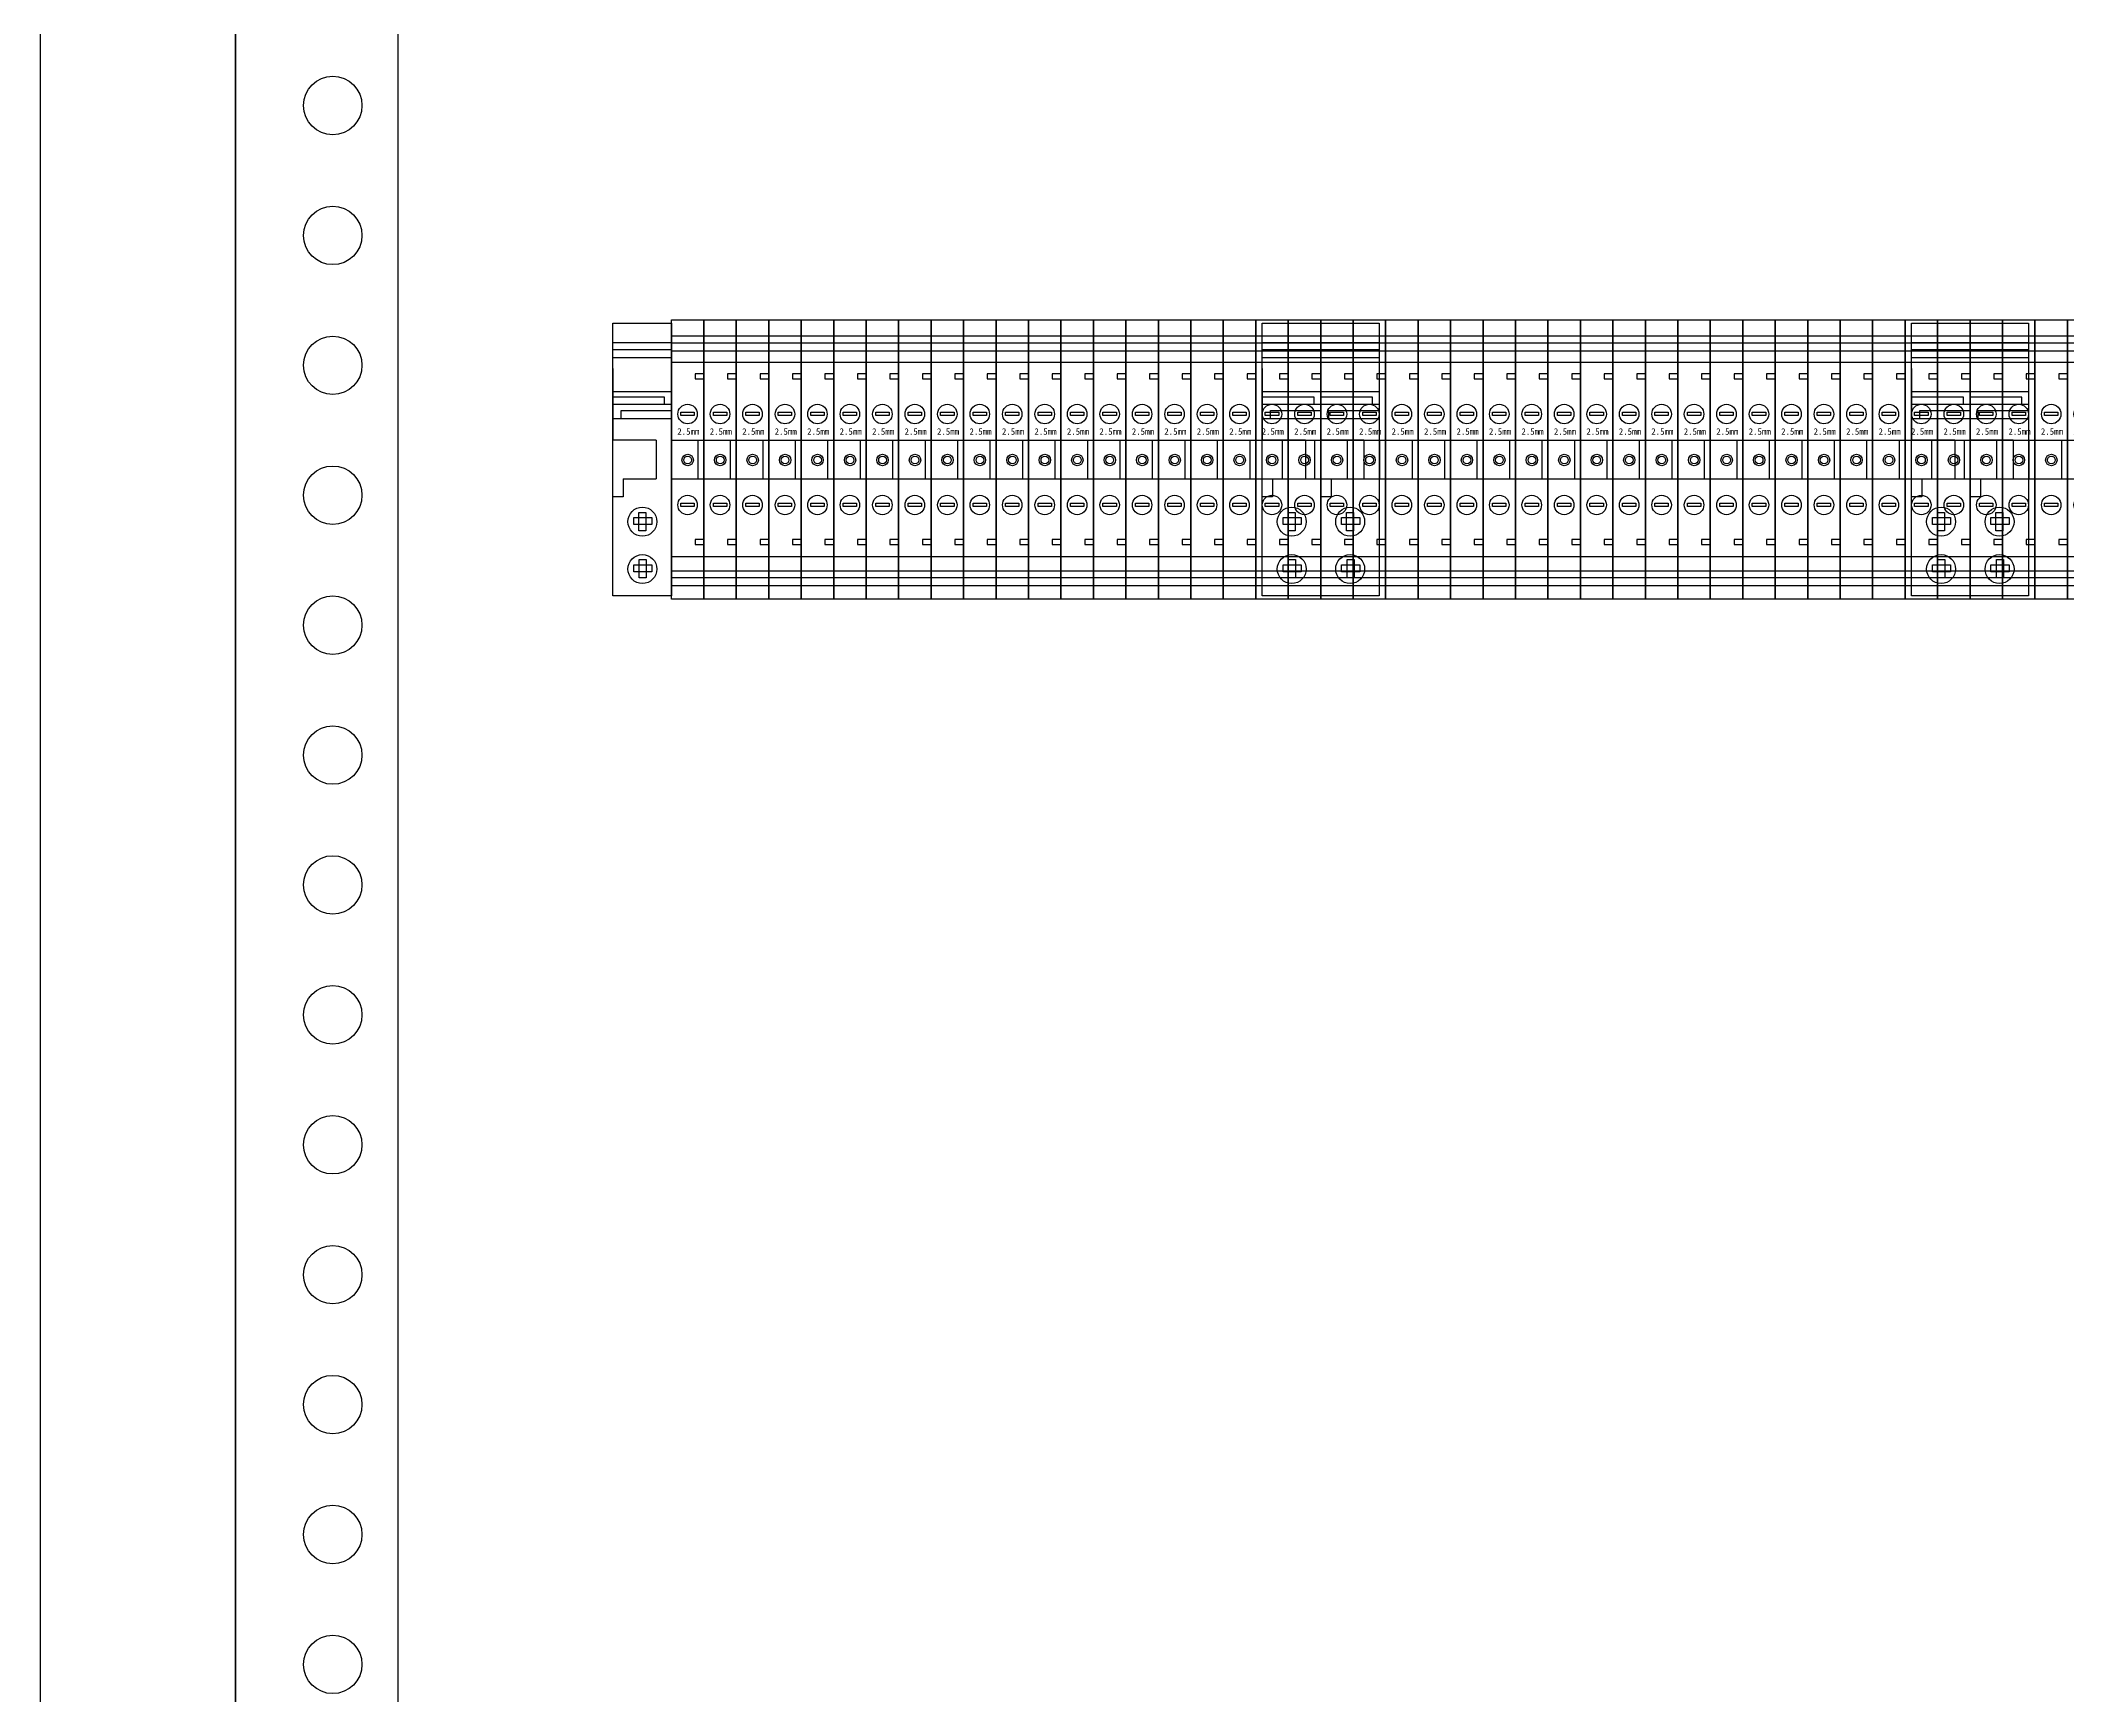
# Model space of a CAD drawing. Extents: x 1618643 to 1619243, y 398120 to 400320.
# Drawn here: x 1618642.7 to 1618954.9, y 398390.7 to 398645.5 of the extents above; entities that cross this region are included whole.
import ezdxf

# ---------------------------------------------------------------- set-up
doc = ezdxf.new("R2010")
doc.units = 0
doc.header["$MEASUREMENT"] = 0
for name, color, linetype in [('LY-JS-BJ', 7, 'Continuous'), ('LY-JS-YQJ', 7, 'Continuous'), ('布置图', 20, 'Continuous')]:
    doc.layers.add(name, color=color, linetype=linetype)
doc.layers.add('LY-二次控制图', color=7, linetype='Continuous', lineweight=18)

# ---------------------------------------------------------------- blocks, each defined once
blk = doc.blocks.new('端子堵头')
at = {"layer": 'LY-JS-YQJ'}
for p, q in [((0, 39.03), (9, 39.03)), ((0, 37.96), (9, 37.96)), ((0, 36.73), (9, 36.73)), ((0, 35), (0, 24)), ((9, 35), (9, 24)), ((9, 34.58), (9, 33.47)), ((0, 31.48), (9, 31.48)), ((7.97, 30.59), (0, 30.59)), ((0, 29.53), (9, 29.53)), ((1.25, 27.32), (1.25, 28.56)), ((1.25, 28.56), (9, 28.56)), ((7.97, 29.53), (7.97, 30.59)), ((0, 27.32), (9, 27.32)), ((6.66, 24), (0, 24)), ((6.66, 24), (6.66, 18)), ((1.59, 18), (1.59, 15.27)), ((1.59, 18), (6.66, 18)), ((1.59, 15.27), (0, 15.27))]:
    blk.add_line(p, q, dxfattribs=at)
for points in [[(0, 42), (9, 42), (9, 0), (0, 0)], [(5.06, 12.84), (5.06, 10.03), (3.99, 10.03), (3.99, 12.84)], [(3.2, 12.05), (6.01, 12.05), (6.01, 10.99), (3.2, 10.99)], [(3.2, 4.76), (6.01, 4.76), (6.01, 3.69), (3.2, 3.69)], [(5.13, 5.6), (5.13, 2.79), (4.06, 2.79), (4.06, 5.6)]]:
    blk.add_lwpolyline(points, close=True, dxfattribs=at)
for centre in [(4.54, 11.43), (4.54, 4.14)]:
    blk.add_circle(centre, 2.23, dxfattribs=at)
blk = doc.blocks.new('UK-2.5 5组')
at = {"layer": 'LY-JS-YQJ'}
for p, q in [((0, 19.03), (5, 19.03)), ((5, 19.03), (10, 19.03)), ((10, 19.03), (15, 19.03)), ((15, 19.03), (20, 19.03)), ((0, 17.96), (5, 17.96)), ((0, 16.73), (5, 16.73)), ((5, 17.96), (10, 17.96)), ((5, 16.73), (10, 16.73)), ((10, 17.96), (15, 17.96)), ((10, 16.73), (15, 16.73)), ((15, 17.96), (20, 17.96)), ((15, 16.73), (20, 16.73)), ((5, 13.21), (3.66, 13.21)), ((3.66, 13.21), (3.66, 12.43)), ((10, 13.21), (8.66, 13.21)), ((8.66, 13.21), (8.66, 12.43)), ((15, 13.21), (13.66, 13.21)), ((13.66, 13.21), (13.66, 12.43)), ((20, 13.21), (18.66, 13.21)), ((18.66, 13.21), (18.66, 12.43)), ((3.66, 12.43), (5, 12.43)), ((5, 12.43), (5, 11.32)), ((8.66, 12.43), (10, 12.43)), ((10, 12.43), (10, 11.32)), ((13.66, 12.43), (15, 12.43)), ((15, 12.43), (15, 11.32)), ((18.66, 12.43), (20, 12.43)), ((0, 3), (5, 3)), ((4.07, 3), (4.07, -3)), ((5, 3), (10, 3)), ((9.07, 3), (9.07, -3)), ((10, 3), (15, 3)), ((14.07, 3), (14.07, -3)), ((15, 3), (20, 3)), ((19.07, 3), (19.07, -3)), ((0, -3), (5, -3)), ((5, -3), (10, -3)), ((10, -3), (15, -3)), ((15, -3), (20, -3)), ((5, -12.33), (3.66, -12.33)), ((3.66, -12.33), (3.66, -13.11)), ((10, -12.33), (8.66, -12.33)), ((8.66, -12.33), (8.66, -13.11)), ((15, -12.33), (13.66, -12.33)), ((13.66, -12.33), (13.66, -13.11)), ((20, -12.33), (18.66, -12.33)), ((18.66, -12.33), (18.66, -13.11)), ((3.66, -13.11), (5, -13.11)), ((8.66, -13.11), (10, -13.11)), ((13.66, -13.11), (15, -13.11)), ((18.66, -13.11), (20, -13.11)), ((0, -17.12), (5, -17.12)), ((0, -18.19), (5, -18.19)), ((5, -17.12), (10, -17.12)), ((5, -18.19), (10, -18.19)), ((10, -17.12), (15, -17.12)), ((10, -18.19), (15, -18.19)), ((15, -17.12), (20, -17.12)), ((15, -18.19), (20, -18.19)), ((0, -19.42), (5, -19.42)), ((5, -19.42), (10, -19.42)), ((10, -19.42), (15, -19.42)), ((15, -19.42), (20, -19.42))]:
    blk.add_line(p, q, dxfattribs=at)
at = {"layer": 'LY-JS-YQJ', "color": 6}
for p, q in [((20, 19.03), (25, 19.03)), ((20, 17.96), (25, 17.96)), ((20, 16.73), (25, 16.73)), ((25, 13.21), (23.66, 13.21)), ((23.66, 13.21), (23.66, 12.43)), ((20, 12.43), (20, 11.32)), ((23.66, 12.43), (25, 12.43)), ((25, 12.43), (25, 11.32)), ((20, 3), (25, 3)), ((24.07, 3), (24.07, -3)), ((20, -3), (25, -3)), ((25, -12.33), (23.66, -12.33)), ((23.66, -12.33), (23.66, -13.11)), ((23.66, -13.11), (25, -13.11)), ((20, -17.12), (25, -17.12)), ((20, -18.19), (25, -18.19)), ((20, -19.42), (25, -19.42))]:
    blk.add_line(p, q, dxfattribs=at)
at = {"layer": 'LY-JS-YQJ'}
for points in [[(0, 21.5), (5, 21.5), (5, -21.5), (0, -21.5)], [(5, 21.5), (10, 21.5), (10, -21.5), (5, -21.5)], [(10, 21.5), (15, 21.5), (15, -21.5), (10, -21.5)], [(15, 21.5), (20, 21.5), (20, -21.5), (15, -21.5)], [(0, 15), (5, 15), (5, -15), (0, -15)], [(5, 15), (10, 15), (10, -15), (5, -15)], [(10, 15), (15, 15), (15, -15), (10, -15)], [(15, 15), (20, 15), (20, -15), (15, -15)], [(1.47, 7.3), (3.53, 7.3), (3.53, 6.79), (1.47, 6.79)], [(6.47, 7.3), (8.53, 7.3), (8.53, 6.79), (6.47, 6.79)], [(11.47, 7.3), (13.53, 7.3), (13.53, 6.79), (11.47, 6.79)], [(16.47, 7.3), (18.53, 7.3), (18.53, 6.79), (16.47, 6.79)], [(1.47, -6.71), (3.53, -6.71), (3.53, -7.23), (1.47, -7.23)], [(6.47, -6.71), (8.53, -6.71), (8.53, -7.23), (6.47, -7.23)], [(11.47, -6.71), (13.53, -6.71), (13.53, -7.23), (11.47, -7.23)], [(16.47, -6.71), (18.53, -6.71), (18.53, -7.23), (16.47, -7.23)]]:
    blk.add_lwpolyline(points, close=True, dxfattribs=at)
at = {"layer": 'LY-JS-YQJ', "color": 6}
for points in [[(20, 21.5), (25, 21.5), (25, -21.5), (20, -21.5)], [(20, 15), (25, 15), (25, -15), (20, -15)], [(21.47, 7.3), (23.53, 7.3), (23.53, 6.79), (21.47, 6.79)], [(21.47, -6.71), (23.53, -6.71), (23.53, -7.23), (21.47, -7.23)]]:
    blk.add_lwpolyline(points, close=True, dxfattribs=at)
at = {"layer": 'LY-JS-YQJ'}
for centre, radius in [((2.5, 7), 1.5), ((7.5, 7), 1.5), ((12.5, 7), 1.5), ((17.5, 7), 1.5), ((2.52, -0.08), 0.879), ((2.52, -0.08), 0.879), ((2.52, -0.08), 0.59), ((7.52, -0.08), 0.879), ((7.52, -0.08), 0.879), ((7.52, -0.08), 0.59), ((12.52, -0.08), 0.879), ((12.52, -0.08), 0.879), ((12.52, -0.08), 0.59), ((17.52, -0.08), 0.879), ((17.52, -0.08), 0.879), ((17.52, -0.08), 0.59), ((2.5, -7), 1.5), ((7.5, -7), 1.5), ((12.5, -7), 1.5), ((17.5, -7), 1.5)]:
    blk.add_circle(centre, radius, dxfattribs=at)
at = {"layer": 'LY-JS-YQJ', "color": 6}
for centre, radius in [((22.5, 7), 1.5), ((22.52, -0.08), 0.879), ((22.52, -0.08), 0.879), ((22.52, -0.08), 0.59), ((22.5, -7), 1.5)]:
    blk.add_circle(centre, radius, dxfattribs=at)
at = {"layer": 'LY-JS-YQJ', "char_height": 1, "width": 2.5692, "attachment_point": 1}
for insert in [(0.91, 4.81), (5.91, 4.81), (10.91, 4.81), (15.91, 4.81)]:
    blk.add_mtext('2.5mm', dxfattribs=dict(at, insert=insert))
at = {"layer": 'LY-JS-YQJ', "color": 6, "insert": (20.91, 4.81), "char_height": 1, "width": 2.5692, "attachment_point": 1}
blk.add_mtext('2.5mm', dxfattribs=at)
blk = doc.blocks.new('*U29')
at = {"layer": 'LY-JS-BJ', "color": 6}
blk.add_circle((0, 0), 4.5, dxfattribs=at)
blk = doc.blocks.new('*U30')
at = {"layer": 'LY-JS-BJ', "color": 0, "linetype": 'ByBlock', "lineweight": -2, "transparency": 16777216}
for p in [(0, -1560), (0, -1580), (0, -1600), (0, -1620), (0, -1640), (0, -1660), (0, -1680), (0, -1700), (0, -1720), (0, -1740), (0, -1760), (0, -1780), (0, -1800)]:
    blk.add_blockref('*U29', p, dxfattribs=at)

msp = doc.modelspace()

# ---------------------------------------------------------------- linework, layer by layer
at = {"layer": 'LY-JS-BJ', "color": 6, "ltscale": 50}
msp.add_lwpolyline([(1618672.74, 400265.47), (1618672.74, 398120.47)], dxfattribs=at)
at = {"layer": 'LY-JS-BJ', "color": 6, "lineweight": -3}
msp.add_lwpolyline([(1618697.74, 400205.47), (1618697.74, 398205.47), (1618672.74, 398205.47), (1618672.74, 400205.47)], close=True, dxfattribs=at)
at = {"layer": '布置图', "ltscale": 50}
msp.add_lwpolyline([(1618642.74, 400320.47), (1619242.74, 400320.47), (1619242.74, 398120.47), (1618642.74, 398120.47)], close=True, dxfattribs=at)

# ---------------------------------------------------------------- block references
at = {"layer": 'LY-JS-BJ', "color": 6, "lineweight": -3}
msp.add_blockref('*U30', (1618687.74, 400195.47), dxfattribs=at)
at = {"layer": 'LY-二次控制图', "color": 6, "lineweight": -3}
for name, p in [('端子堵头', (1618730.88, 398559.97)), ('UK-2.5 5组', (1618739.88, 398580.97)), ('UK-2.5 5组', (1618764.88, 398580.97)), ('UK-2.5 5组', (1618789.88, 398580.97)), ('UK-2.5 5组', (1618814.88, 398580.97)), ('端子堵头', (1618830.88, 398559.97)), ('UK-2.5 5组', (1618839.88, 398580.97)), ('端子堵头', (1618839.88, 398559.97)), ('UK-2.5 5组', (1618864.88, 398580.97)), ('UK-2.5 5组', (1618889.88, 398580.97)), ('UK-2.5 5组', (1618914.88, 398580.97)), ('端子堵头', (1618930.88, 398559.97)), ('UK-2.5 5组', (1618939.88, 398580.97)), ('端子堵头', (1618939.88, 398559.97))]:
    msp.add_blockref(name, p, dxfattribs=at)

doc.saveas('drawing.dxf')
